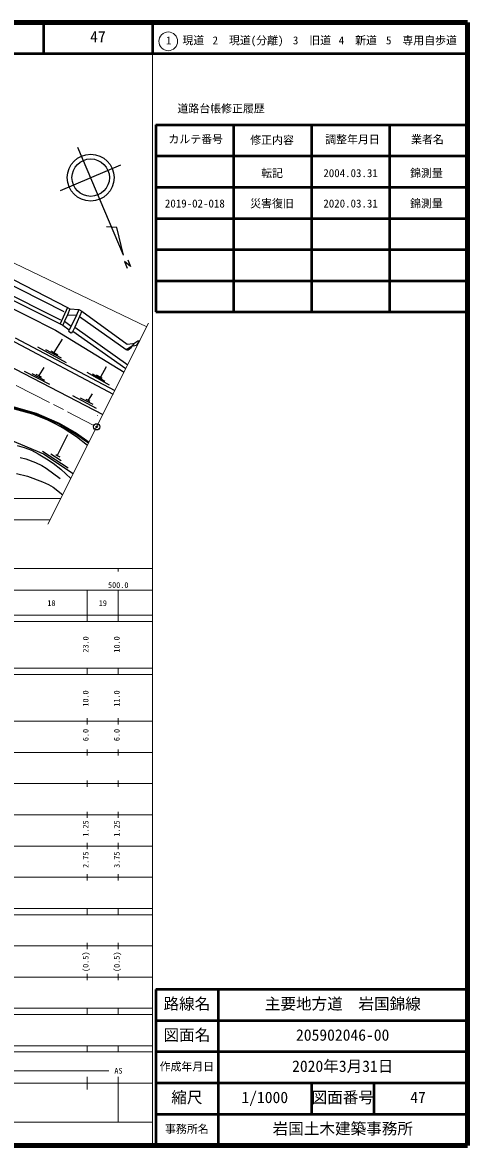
# Model space of a CAD drawing. Units: millimetres, scale not verified. Extents: x -24219 to 615781, y -164916 to 195084.
# Drawn here: x 473059 to 615781, y -164916 to 195084 of the extents above; entities that cross this region are included whole.
import ezdxf
from ezdxf.enums import TextEntityAlignment as Align

# ---------------------------------------------------------------- set-up
doc = ezdxf.new("R2010")
doc.units = ezdxf.units.MM
doc.header["$LTSCALE"] = 1000
doc.header["$PDMODE"] = 32
doc.header["$PDSIZE"] = 500
doc.linetypes.add('CHAIN', pattern=[18.5, 12, -1.5, 3.5, -1.5])
for name, color, linetype, lineweight in [('M-BGD', 7, 'Continuous', 25), ('M-BMK', 2, 'CHAIN', 13), ('M-BMK-HTXT', 7, 'Continuous', 13), ('M-BMK-LINE', 2, 'Continuous', 13), ('M-BMK-SRVR', 3, 'Continuous', 25), ('M-SUV', 7, 'Continuous', 13), ('M-TTL', 2, 'Continuous', 140), ('M-TTL-FRAM', 2, 'Continuous', 50), ('M-TTL-LINE', 7, 'Continuous', 50), ('M-TTL-TXT', 7, 'Continuous', 13), ('表記要素_1', 6, 'Continuous', 13)]:
    doc.layers.add(name, color=color, linetype=linetype, lineweight=lineweight)
doc.layers.add('M-OTRS', color=6, linetype='Continuous')
doc.styles.add('ＭＳ ゴシック', font='')
doc.styles.get('ＭＳ ゴシック').set_extended_font_data('MS Gothic')

# ---------------------------------------------------------------- blocks, each defined once
blk = doc.blocks.new('BUHIN1')
at = {"color": 3, "linetype": 'Continuous', "lineweight": 25}
for radius in [995, 30]:
    blk.add_circle((0, 0), radius, dxfattribs=at)

msp = doc.modelspace()

# ---------------------------------------------------------------- linework, layer by layer
at = {"layer": 'M-BGD'}
for p, q in [((423021, 129672), (485166, 98430)), ((425984, 132974), (486351, 102410)), ((426407, 125100), (483642, 96483)), ((434874, 125100), (485251, 99785)), ((470265, 112570), (487452, 103764)), ((487452, 103764), (485166, 98430)), ((487537, 101394), (486521, 99362)), ((487452, 103764), (488299, 103341)), ((488299, 103341), (487537, 101394)), ((487537, 101394), (490415, 101224)), ((488299, 103341), (491177, 103087)), ((490415, 101224), (488722, 97753)), ((491347, 100801), (489823, 97414)), ((491177, 103087), (490415, 101224)), ((491177, 103087), (492109, 102494)), ((492109, 102494), (491347, 100801)), ((491347, 100801), (506333, 90218)), ((492109, 102494), (506587, 91996)), ((485166, 98430), (486013, 98007)), ((486521, 99362), (486013, 98007)), ((486013, 98007), (488045, 96568)), ((486521, 99362), (488722, 97753)), ((488722, 97753), (488045, 96568)), ((489823, 97414), (489230, 96144)), ((489823, 97414), (506858, 85380)), ((470773, 93943), (502698, 77082)), ((485759, 93604), (483134, 89286)), ((483642, 96483), (505638, 82947)), ((488045, 96568), (487875, 96144)), ((487875, 96144), (488722, 95552)), ((488722, 95552), (488976, 95721)), ((488976, 95721), (489061, 96060)), ((489061, 96060), (489230, 96144)), ((489230, 96144), (506233, 84133)), ((453893, 92724), (498832, 69372)), ((469164, 93435), (502107, 75905)), ((477885, 91149), (487113, 86069)), ((480425, 90302), (485420, 87593)), ((506333, 90218), (508280, 91403)), ((506417, 90048), (506333, 90218)), ((506925, 90048), (506417, 90048)), ((506587, 91996), (508449, 92165)), ((507941, 90810), (506925, 90048)), ((508280, 91403), (507941, 90810)), ((508788, 92080), (508280, 91403)), ((508703, 91318), (508280, 91403)), ((508449, 92165), (508788, 92080)), ((509550, 91572), (508703, 91318)), ((510058, 92927), (508788, 92080)), ((509889, 91996), (509550, 91572)), ((510481, 92927), (509889, 91996)), ((509984, 91614), (509889, 91996)), ((510481, 92927), (510058, 92927)), ((510651, 93181), (510481, 92927)), ((482118, 89794), (483134, 89286)), ((483134, 89286), (484404, 88524)), ((473567, 83360), (481695, 79126)), ((479917, 84460), (478308, 81920)), ((493717, 82936), (500914, 78957)), ((499898, 84714), (498035, 81412)), ((476022, 82598), (480086, 80396)), ((477377, 82344), (478308, 81920)), ((478308, 81920), (479155, 81412)), ((495495, 82428), (499475, 80142)), ((496681, 82174), (498035, 81412)), ((498035, 81412), (498628, 81074)), ((495411, 75994), (494141, 73962)), ((476361, 69474), (463661, 72946)), ((464847, 73148), (477336, 69552)), ((464901, 73444), (477437, 69835)), ((489145, 75486), (496681, 71422)), ((491601, 74724), (495665, 72692)), ((493379, 74300), (494141, 73962)), ((494141, 73962), (494649, 73708)), ((481187, 67612), (476361, 69474)), ((477336, 69552), (484730, 66373)), ((477437, 69835), (484866, 66641)), ((483981, 66257), (481187, 67612)), ((486097, 65072), (483981, 66257)), ((484730, 66373), (490216, 63129)), ((484866, 66641), (490378, 63382)), ((490415, 62278), (486097, 65072)), ((464677, 63124), (479832, 56859)), ((487537, 62870), (484235, 56266)), ((490216, 63129), (494246, 60323)), ((490378, 63382), (494418, 60569)), ((493883, 59504), (490415, 62278)), ((471365, 59484), (473567, 58891)), ((473567, 58891), (475937, 57960)), ((475937, 57960), (478139, 56859)), ((479493, 57621), (487706, 52372)), ((472297, 55674), (474159, 55166)), ((474159, 55166), (477292, 53980)), ((478139, 56859), (480763, 55250)), ((479832, 56859), (489369, 50501)), ((480763, 55250), (482880, 53811)), ((482203, 56859), (485505, 54658)), ((483811, 56605), (484235, 56266)), ((484235, 56266), (484997, 55843)), ((471196, 50509), (474667, 49662)), ((477292, 53980), (479239, 53049)), ((479239, 53049), (480679, 52202)), ((480679, 52202), (485166, 48900)), ((482880, 53811), (485335, 51864)), ((485335, 51864), (488565, 48897)), ((474667, 49662), (479493, 47884)), ((479493, 47884), (481441, 46953)), ((481441, 46953), (482880, 46106)), ((482880, 46106), (485964, 43709))]:
    msp.add_line(p, q, dxfattribs=at)
at = {"layer": 'M-BMK'}
msp.add_line((405241, 112570), (495987, 65930), dxfattribs=at)
at = {"layer": 'M-BMK-HTXT'}
for p, q in [((387965, 157348), (512968, 97565)), ((313541, 42505), (485360, 42505)), ((355880, 35618), (481907, 35618))]:
    msp.add_line(p, q, dxfattribs=at)
at = {"layer": 'M-BMK-LINE'}
msp.add_line((513529, 98684), (481224, 34257), dxfattribs=at)
at = {"layer": 'M-BMK-SRVR'}
for p, q in [((505482, 120494), (490830, 155013)), ((485267, 141245), (504598, 149450)), ((503347, 129365), (499999, 129573)), ((505482, 120494), (503347, 129365)), ((506847, 118953), (507752, 116822)), ((507752, 116822), (505739, 118490)), ((505739, 118490), (506658, 116355))]:
    msp.add_line(p, q, dxfattribs=at)
for radius in [7500, 6000]:
    msp.add_circle((494933, 145348), radius, dxfattribs=at)
at = {"layer": 'M-OTRS'}
msp.add_point((496877, 65473), dxfattribs=at)
at = {"layer": 'M-SUV'}
for p, q in [((514781, -164916), (514781, 185084)), ((-24219, 20083), (514781, 20083)), ((503781, 20084), (503781, 19083)), ((3781, 13083), (514781, 13083)), ((493781, 3084), (493781, 13084)), ((503781, 3084), (503781, 13084)), ((-24219, 5083), (514781, 5083)), ((-24219, 3083), (514781, 3083)), ((-24219, -11917), (514781, -11917)), ((-24219, -13917), (514781, -13917)), ((493781, -13916), (493781, -11916)), ((503781, -13916), (503781, -11916)), ((493781, -29916), (493781, -27916)), ((503781, -29916), (503781, -27916)), ((-24219, -28917), (514781, -28917)), ((-18219, -38917), (514781, -38917)), ((493781, -39916), (493781, -37916)), ((503781, -39916), (503781, -37916)), ((-12219, -48917), (514781, -48917)), ((493781, -49916), (493781, -47916)), ((503781, -49916), (503781, -47916)), ((-18219, -58917), (514781, -58917)), ((493781, -59916), (493781, -57916)), ((503781, -59916), (503781, -57916)), ((493781, -69916), (493781, -67916)), ((503781, -69916), (503781, -67916)), ((-12219, -68917), (514781, -68917)), ((-18219, -78917), (514781, -78917)), ((493781, -79916), (493781, -77916)), ((503781, -79916), (503781, -77916)), ((-24219, -88917), (514781, -88917)), ((493781, -90916), (493781, -88916)), ((503781, -90916), (503781, -88916)), ((-24219, -90917), (514781, -90917)), ((493781, -101916), (493781, -99916)), ((503781, -101916), (503781, -99916)), ((-15219, -100917), (514781, -100917)), ((-24219, -110917), (514781, -110917)), ((493781, -111916), (493781, -109916)), ((503781, -111916), (503781, -109916)), ((-24219, -120917), (514781, -120917)), ((493781, -122916), (493781, -120916)), ((503781, -122916), (503781, -120916)), ((-24219, -122917), (514781, -122917)), ((-24219, -132917), (514781, -132917)), ((493781, -134916), (493781, -132916)), ((503781, -134916), (503781, -132916)), ((-24219, -134917), (514781, -134917)), ((6781, -140916), (500781, -140916)), ((493781, -146916), (493781, -142916)), ((503781, -157416), (503781, -142916)), ((-24219, -144917), (514781, -144917)), ((3781, -157416), (514781, -157416))]:
    msp.add_line(p, q, dxfattribs=at)
at = {"layer": 'M-TTL'}
for p, q in [((615781, 195084), (-24219, 195084)), ((615781, -164916), (615781, 195084)), ((-24219, -164916), (615781, -164916))]:
    msp.add_line(p, q, dxfattribs=at)
at = {"layer": 'M-TTL-FRAM'}
for p, q in [((615781, -114916), (515781, -114916)), ((515781, -114916), (515781, -164916)), ((535781, -114916), (535781, -164916)), ((615781, -124916), (515781, -124916)), ((615781, -134916), (515781, -134916)), ((615781, -144916), (515781, -144916)), ((565781, -144916), (565781, -154916)), ((585781, -144916), (585781, -154916)), ((615781, -154916), (515781, -154916))]:
    msp.add_line(p, q, dxfattribs=at)
at = {"layer": 'M-TTL-LINE'}
for p, q in [((479777, 195084), (479777, 185084)), ((514781, 195084), (514781, 185084)), ((-24219, 185084), (615781, 185084)), ((515781, 162280), (515781, 102280)), ((515781, 162280), (615781, 162280)), ((540781, 162280), (540781, 102280)), ((565781, 162280), (565781, 102280)), ((590781, 162280), (590781, 102280)), ((515781, 152280), (615781, 152280)), ((515781, 142280), (615781, 142280)), ((515781, 132280), (615781, 132280)), ((515781, 122280), (615781, 122280)), ((515781, 112280), (615781, 112280)), ((515781, 102280), (615781, 102280))]:
    msp.add_line(p, q, dxfattribs=at)
at = {"layer": 'M-TTL-TXT'}
msp.add_circle((519812, 189041), 3000, dxfattribs=at)
at = {"layer": '表記要素_1'}
for radius in [31.2, 25, 18.7, 12.5, 6.2]:
    msp.add_circle((497051, 69075), radius, dxfattribs=at)

# ---------------------------------------------------------------- block references
at = {"layer": 'M-BMK-SRVR'}
msp.add_blockref('BUHIN1', (496876, 65472), dxfattribs=at)

# ---------------------------------------------------------------- texts
at = {"layer": 'M-SUV', "style": 'ＭＳ ゴシック'}
for s, p in [('500.0', (500500, 13278)), ('18', (481031, 7489)), ('19', (497531, 7489)), ('AS', (502531, -142416))]:
    msp.add_text(s, height=1833, dxfattribs=at).set_placement(p, align=Align.BOTTOM_LEFT)
for s, p in [('23.0', (494781, -6916)), ('10.0', (504781, -6916)), ('10.0', (494781, -24242)), ('11.0', (504781, -24242)), ('6.0', (494781, -35291)), ('6.0', (504781, -35291)), ('1.25', (494781, -65916)), ('1.25', (504781, -65916)), ('2.75', (494781, -75916)), ('3.75', (504781, -75916)), ('(0.5)', (494781, -109277)), ('(0.5)', (504781, -109277))]:
    msp.add_text(s, height=1833, rotation=90, dxfattribs=at).set_placement(p, align=Align.BOTTOM_LEFT)
at = {"layer": 'M-TTL-TXT', "style": 'ＭＳ ゴシック'}
for s, height, p in [('47', 3666, (494777, 187584)), ('1\u3000現道', 2566, (519104, 187291)), ('2\u3000現道(分離)', 2566, (534025, 187291)), ('3\u3000旧道', 2566, (559777, 187291)), ('4\u3000新道', 2566, (574480, 187291)), ('5\u3000専用自歩道', 2566, (589634, 187291)), ('道路台帳修正履歴', 2566, (522749, 165447)), ('カルテ番号', 2566, (519870, 155611)), ('修正内容', 2566, (546093, 155356)), ('調整年月日', 2566, (570120, 155530)), ('業者名', 2566, (597665, 155530)), ('転記', 2566, (549593, 144735)), ('2004.03.31', 2566, (569544, 144735)), ('錦測量', 2566, (597346, 144735)), ('2019-02-018', 2566, (518737, 134997)), ('災害復旧', 2566, (546093, 134997)), ('2020.03.31', 2566, (569544, 134997)), ('錦測量', 2566, (597346, 134997)), ('路線名', 3666, (518281, -122416)), ('路線名', 3666, (518281, -122416)), ('主要地方道\u3000岩国錦線', 3666, (550781, -122416)), ('図面名', 3666, (518281, -132416)), ('図面名', 3666, (518281, -132416)), ('205902046-00', 3666, (560781, -132416)), ('作成年月日', 2566, (517031, -141666)), ('作成年月日', 2566, (517031, -141666)), ('2020年3月31日', 3666, (559531, -142416)), ('縮尺', 3666, (520781, -152416)), ('縮尺', 3666, (520781, -152416)), ('1/1000', 3666, (543281, -152416)), ('図面番号', 3666, (565781, -152416)), ('図面番号', 3666, (565781, -152416)), ('47', 3666, (597406, -152416)), ('事務所名', 2566, (518781, -161666)), ('事務所名', 2566, (518781, -161666)), ('岩国土木建築事務所', 3666, (553281, -162416))]:
    msp.add_text(s, height=height, dxfattribs=at).set_placement(p, align=Align.BOTTOM_LEFT)

doc.saveas('drawing.dxf')
